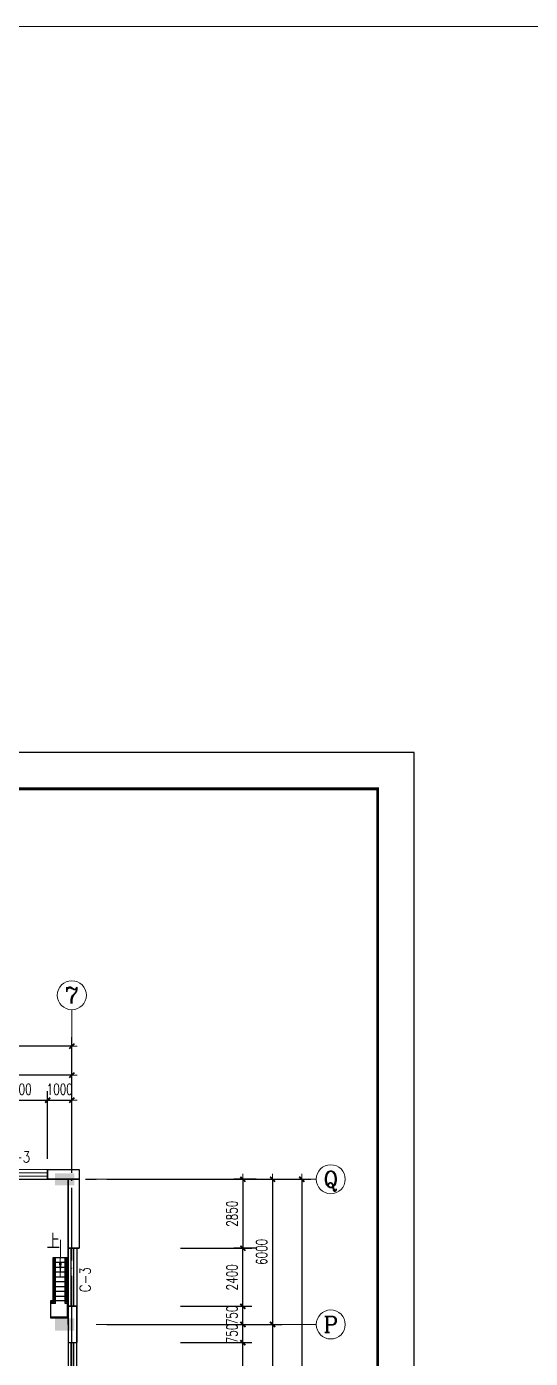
# Model space of a CAD drawing. Extents: x -220435 to 246757, y -381552 to -223577.
# Drawn here: x 101707 to 122495, y -278593 to -223577 of the extents above; entities that cross this region are included whole.
import ezdxf
from ezdxf.enums import TextEntityAlignment as Align

# ---------------------------------------------------------------- set-up
doc = ezdxf.new("R2010")
doc.units = 0
doc.header["$LTSCALE"] = 1500
doc.header["$MEASUREMENT"] = 0
doc.linetypes.add('DOTE', pattern=[2.42, 2, -0.2, 0.02, -0.2])
doc.layers.get('0').update_dxf_attribs({"linetype": 'CONTINUOUS'})
doc.layers.get('DEFPOINTS').update_dxf_attribs({"linetype": 'CONTINUOUS'})
for name, color, linetype in [('AXIS', 7, 'CONTINUOUS'), ('AXIS_TEXT', 7, 'CONTINUOUS'), ('COLUMN', 7, 'CONTINUOUS'), ('DOTE', 7, 'DOTE'), ('JELIBTLTC', 7, 'CONTINUOUS'), ('PUB_WALL', 7, 'CONTINUOUS'), ('WALL', 7, 'CONTINUOUS'), ('WINDOW_TEXT', 7, 'CONTINUOUS')]:
    doc.layers.add(name, color=color, linetype=linetype)
for name, color, linetype, lineweight in [('PUB_DIM', 7, 'CONTINUOUS', 0), ('WINDOW', 7, 'CONTINUOUS', 0), ('我的', 7, 'CONTINUOUS', 0)]:
    doc.layers.add(name, color=color, linetype=linetype, lineweight=lineweight)
doc.styles.add('_SIMPLEX', font='SIMPLEX.shx', dxfattribs={"width": 0.8})
doc.styles.add('COMPLEX', font='COMPLEX')
doc.styles.add('DIM_FONT', font='TXT.shx', dxfattribs={"width": 0.7})
doc.styles.add('JELIBTLZX1', font='arial.ttf', dxfattribs={"width": 0.65})
doc.styles.add('SIMPLEX', font='SIMPLEX.SHX')
doc.dimstyles.new('DIMN150', dxfattribs={"dimscale": 1.5, "dimtxt": 300, "dimasz": 1, "dimexe": 250, "dimexo": 300, "dimgap": 150, "dimtad": 1, "dimdec": 0, "dimzin": 0, "dimdsep": 46, "dimtxsty": 'DIM_FONT', "dimblk": '_DIMX', "dimcen": 0.09, "dimclrt": 7, "dimadec": 0, "dimazin": 0, "dimtfac": 1, "dimtdec": 0, "dimtix": 1, "dimtmove": 2, "dimatfit": 3, "dimldrblk": '_DIMX', "dimfxl": 1, "dimtolj": 1, "dimtzin": 0, "dimarcsym": 0})

# ---------------------------------------------------------------- blocks, each defined once
blk = doc.blocks.new('_DIMX')
blk.add_line((-150, 0), (150, 0))
at = {"const_width": 50}
blk.add_lwpolyline([(-70, -70), (70, 70)], dxfattribs=at)
blk = doc.blocks.new('*D530')
at = {"layer": 'DEFPOINTS', "color": 0, "lineweight": 20}
for p in [(104572, -271193), (104572, -349783), (113057, -349783)]:
    blk.add_point(p, dxfattribs=at)
at = {"layer": 'PUB_DIM', "color": 0, "lineweight": -2}
for p, q in [((105022, -271193), (113432, -271193)), ((113057, -271194), (113057, -349781)), ((105022, -349783), (113432, -349783))]:
    blk.add_line(p, q, dxfattribs=at)
at = {"layer": 'PUB_DIM', "color": 0, "lineweight": -2, "xscale": 1.5, "yscale": 1.5, "zscale": 1.5}
for p, rotation in [((113057, -271193), 90), ((113057, -349783), 270)]:
    blk.add_blockref('_DIMX', p, dxfattribs=dict(at, rotation=rotation))
at = {"layer": 'PUB_DIM', "color": 7, "insert": (112607, -310488), "char_height": 450, "attachment_point": 5, "rotation": 90, "style": 'DIM_FONT'}
blk.add_mtext('\\A1;78590', dxfattribs=at)
blk = doc.blocks.new('_WBLK')
for p, q in [((-0.5, 0.5), (0.5, 0.5)), ((0.5, 0.167), (-0.5, 0.167)), ((0.5, -0.167), (-0.5, -0.167)), ((-0.5, -0.5), (0.5, -0.5))]:
    blk.add_line(p, q)
at = {"layer": 'WINDOW_TEXT', "style": 'SIMPLEX', "flags": 9}
blk.add_attdef('A', text='', height=1, dxfattribs=at).set_placement((0, 1.5), align=Align.MIDDLE)
blk = doc.blocks.new('*D336')
at = {"layer": 'DEFPOINTS', "color": 0, "lineweight": 20}
for p in [(95572, -266893), (95572, -270193), (103572, -270193)]:
    blk.add_point(p, dxfattribs=at)
at = {"layer": 'PUB_DIM', "color": 0, "lineweight": -2}
for p, q in [((95572, -269743), (95572, -266518)), ((103572, -269743), (103572, -266518)), ((103571, -266893), (95574, -266893))]:
    blk.add_line(p, q, dxfattribs=at)
at = {"layer": 'PUB_DIM', "color": 0, "lineweight": -2, "xscale": 1.5, "yscale": 1.5, "zscale": 1.5, "rotation": 180}
blk.add_blockref('_DIMX', (95572, -266893), dxfattribs=at)
at = {"layer": 'PUB_DIM', "color": 0, "lineweight": -2, "xscale": 1.5, "yscale": 1.5, "zscale": 1.5}
blk.add_blockref('_DIMX', (103572, -266893), dxfattribs=at)
at = {"layer": 'PUB_DIM', "color": 7, "insert": (99572, -266443), "char_height": 450, "attachment_point": 5, "style": 'DIM_FONT'}
blk.add_mtext('\\A1;8000', dxfattribs=at)
blk = doc.blocks.new('*D337')
at = {"layer": 'DEFPOINTS', "color": 0, "lineweight": 20}
for p in [(95572, -266893), (95572, -270193), (103572, -270193)]:
    blk.add_point(p, dxfattribs=at)
at = {"layer": 'PUB_DIM', "color": 0, "lineweight": -2}
for p, q in [((95572, -269743), (95572, -266518)), ((103572, -269743), (103572, -266518)), ((103571, -266893), (95574, -266893))]:
    blk.add_line(p, q, dxfattribs=at)
at = {"layer": 'PUB_DIM', "color": 0, "lineweight": -2, "xscale": 1.5, "yscale": 1.5, "zscale": 1.5, "rotation": 180}
blk.add_blockref('_DIMX', (95572, -266893), dxfattribs=at)
at = {"layer": 'PUB_DIM', "color": 0, "lineweight": -2, "xscale": 1.5, "yscale": 1.5, "zscale": 1.5}
blk.add_blockref('_DIMX', (103572, -266893), dxfattribs=at)
at = {"layer": 'PUB_DIM', "color": 7, "insert": (99572, -266443), "char_height": 450, "attachment_point": 5, "style": 'DIM_FONT'}
blk.add_mtext('\\A1;8000', dxfattribs=at)
blk = doc.blocks.new('*D338')
at = {"layer": 'DEFPOINTS', "color": 0, "lineweight": 20}
for p in [(61572, -265693), (61572, -270193), (103572, -270193)]:
    blk.add_point(p, dxfattribs=at)
at = {"layer": 'PUB_DIM', "color": 0, "lineweight": -2}
for p, q in [((61572, -269743), (61572, -265318)), ((103571, -265693), (61574, -265693)), ((103572, -269743), (103572, -265318))]:
    blk.add_line(p, q, dxfattribs=at)
at = {"layer": 'PUB_DIM', "color": 0, "lineweight": -2, "xscale": 1.5, "yscale": 1.5, "zscale": 1.5, "rotation": 180}
blk.add_blockref('_DIMX', (61572, -265693), dxfattribs=at)
at = {"layer": 'PUB_DIM', "color": 0, "lineweight": -2, "xscale": 1.5, "yscale": 1.5, "zscale": 1.5}
blk.add_blockref('_DIMX', (103572, -265693), dxfattribs=at)
at = {"layer": 'PUB_DIM', "color": 7, "insert": (82572, -265243), "char_height": 450, "attachment_point": 5, "style": 'DIM_FONT'}
blk.add_mtext('\\A1;42000', dxfattribs=at)
blk = doc.blocks.new('*D339')
at = {"layer": 'DEFPOINTS', "color": 0, "lineweight": 20}
for p in [(61572, -265693), (61572, -270193), (103572, -270193)]:
    blk.add_point(p, dxfattribs=at)
at = {"layer": 'PUB_DIM', "color": 0, "lineweight": -2}
for p, q in [((61572, -269743), (61572, -265318)), ((103571, -265693), (61574, -265693)), ((103572, -269743), (103572, -265318))]:
    blk.add_line(p, q, dxfattribs=at)
at = {"layer": 'PUB_DIM', "color": 0, "lineweight": -2, "xscale": 1.5, "yscale": 1.5, "zscale": 1.5, "rotation": 180}
blk.add_blockref('_DIMX', (61572, -265693), dxfattribs=at)
at = {"layer": 'PUB_DIM', "color": 0, "lineweight": -2, "xscale": 1.5, "yscale": 1.5, "zscale": 1.5}
blk.add_blockref('_DIMX', (103572, -265693), dxfattribs=at)
at = {"layer": 'PUB_DIM', "color": 7, "insert": (82572, -265243), "char_height": 450, "attachment_point": 5, "style": 'DIM_FONT'}
blk.add_mtext('\\A1;42000', dxfattribs=at)
blk = doc.blocks.new('*D358')
at = {"layer": 'DEFPOINTS', "color": 0, "lineweight": 20}
for p in [(111631, -271194), (110631, -274044), (111631, -274044)]:
    blk.add_point(p, dxfattribs=at)
at = {"layer": 'PUB_DIM', "color": 0, "lineweight": -2}
for p, q in [((111181, -271194), (110256, -271194)), ((110631, -271196), (110631, -274043)), ((111181, -274044), (110256, -274044))]:
    blk.add_line(p, q, dxfattribs=at)
at = {"layer": 'PUB_DIM', "color": 0, "lineweight": -2, "xscale": 1.5, "yscale": 1.5, "zscale": 1.5}
for p, rotation in [((110631, -271194), 90), ((110631, -274044), 270)]:
    blk.add_blockref('_DIMX', p, dxfattribs=dict(at, rotation=rotation))
at = {"layer": 'PUB_DIM', "color": 7, "insert": (110181, -272619), "char_height": 450, "attachment_point": 5, "rotation": 90, "style": 'DIM_FONT'}
blk.add_mtext('\\A1;2850', dxfattribs=at)
blk = doc.blocks.new('*D359')
at = {"layer": 'DEFPOINTS', "color": 0, "lineweight": 20}
for p in [(104572, -271193), (104572, -277193), (111857, -277193)]:
    blk.add_point(p, dxfattribs=at)
at = {"layer": 'PUB_DIM', "color": 0, "lineweight": -2}
for p, q in [((105022, -271193), (112232, -271193)), ((111857, -271194), (111857, -277191)), ((105022, -277193), (112232, -277193))]:
    blk.add_line(p, q, dxfattribs=at)
at = {"layer": 'PUB_DIM', "color": 0, "lineweight": -2, "xscale": 1.5, "yscale": 1.5, "zscale": 1.5}
for p, rotation in [((111857, -271193), 90), ((111857, -277193), 270)]:
    blk.add_blockref('_DIMX', p, dxfattribs=dict(at, rotation=rotation))
at = {"layer": 'PUB_DIM', "color": 7, "insert": (111407, -274193), "char_height": 450, "attachment_point": 5, "rotation": 90, "style": 'DIM_FONT'}
blk.add_mtext('\\A1;6000', dxfattribs=at)
blk = doc.blocks.new('*D372')
at = {"layer": 'DEFPOINTS', "color": 0, "lineweight": 20}
for p in [(107610, -276443), (110631, -276443), (107610, -277193)]:
    blk.add_point(p, dxfattribs=at)
at = {"layer": 'PUB_DIM', "color": 0, "lineweight": -2}
for p, q in [((108060, -276443), (111006, -276443)), ((110631, -276441), (110631, -276440)), ((110631, -277193), (110631, -276443)), ((108060, -277193), (111006, -277193)), ((110631, -277194), (110631, -277196))]:
    blk.add_line(p, q, dxfattribs=at)
at = {"layer": 'PUB_DIM', "color": 0, "lineweight": -2, "xscale": 1.5, "yscale": 1.5, "zscale": 1.5}
for p, rotation in [((110631, -276443), 270), ((110631, -277193), 90)]:
    blk.add_blockref('_DIMX', p, dxfattribs=dict(at, rotation=rotation))
at = {"layer": 'PUB_DIM', "color": 7, "insert": (110181, -276818), "char_height": 450, "attachment_point": 5, "rotation": 90, "style": 'DIM_FONT'}
blk.add_mtext('\\A1;750', dxfattribs=at)
blk = doc.blocks.new('*D375')
at = {"layer": 'DEFPOINTS', "color": 0, "lineweight": 20}
for p in [(107610, -274043), (110631, -274043), (107610, -276443)]:
    blk.add_point(p, dxfattribs=at)
at = {"layer": 'PUB_DIM', "color": 0, "lineweight": -2}
for p, q in [((108060, -274043), (111006, -274043)), ((110631, -276441), (110631, -274044)), ((108060, -276443), (111006, -276443))]:
    blk.add_line(p, q, dxfattribs=at)
at = {"layer": 'PUB_DIM', "color": 0, "lineweight": -2, "xscale": 1.5, "yscale": 1.5, "zscale": 1.5}
for p, rotation in [((110631, -274043), 90), ((110631, -276443), 270)]:
    blk.add_blockref('_DIMX', p, dxfattribs=dict(at, rotation=rotation))
at = {"layer": 'PUB_DIM', "color": 7, "insert": (110181, -275243), "char_height": 450, "attachment_point": 5, "rotation": 90, "style": 'DIM_FONT'}
blk.add_mtext('\\A1;2400', dxfattribs=at)
blk = doc.blocks.new('*D376')
at = {"layer": 'DEFPOINTS', "color": 0, "lineweight": 20}
for p in [(107610, -277193), (110631, -277193), (107610, -277943)]:
    blk.add_point(p, dxfattribs=at)
at = {"layer": 'PUB_DIM', "color": 0, "lineweight": -2}
for p, q in [((108060, -277193), (111006, -277193)), ((110631, -277191), (110631, -277190)), ((110631, -277943), (110631, -277193)), ((108060, -277943), (111006, -277943)), ((110631, -277944), (110631, -277946))]:
    blk.add_line(p, q, dxfattribs=at)
at = {"layer": 'PUB_DIM', "color": 0, "lineweight": -2, "xscale": 1.5, "yscale": 1.5, "zscale": 1.5}
for p, rotation in [((110631, -277193), 270), ((110631, -277943), 90)]:
    blk.add_blockref('_DIMX', p, dxfattribs=dict(at, rotation=rotation))
at = {"layer": 'PUB_DIM', "color": 7, "insert": (110181, -277568), "char_height": 450, "attachment_point": 5, "rotation": 90, "style": 'DIM_FONT'}
blk.add_mtext('\\A1;750', dxfattribs=at)
blk = doc.blocks.new('*D377')
at = {"layer": 'DEFPOINTS', "color": 0, "lineweight": 20}
for p in [(107610, -277943), (110631, -277943), (107610, -282443)]:
    blk.add_point(p, dxfattribs=at)
at = {"layer": 'PUB_DIM', "color": 0, "lineweight": -2}
for p, q in [((108060, -277943), (111006, -277943)), ((110631, -282441), (110631, -277944)), ((108060, -282443), (111006, -282443))]:
    blk.add_line(p, q, dxfattribs=at)
at = {"layer": 'PUB_DIM', "color": 0, "lineweight": -2, "xscale": 1.5, "yscale": 1.5, "zscale": 1.5}
for p, rotation in [((110631, -277943), 90), ((110631, -282443), 270)]:
    blk.add_blockref('_DIMX', p, dxfattribs=dict(at, rotation=rotation))
at = {"layer": 'PUB_DIM', "color": 7, "insert": (110181, -280193), "char_height": 450, "attachment_point": 5, "rotation": 90, "style": 'DIM_FONT'}
blk.add_mtext('\\A1;4500', dxfattribs=at)
blk = doc.blocks.new('*D381')
at = {"layer": 'DEFPOINTS', "color": 0, "lineweight": 20}
for p in [(104572, -277193), (104572, -283193), (111857, -283193)]:
    blk.add_point(p, dxfattribs=at)
at = {"layer": 'PUB_DIM', "color": 0, "lineweight": -2}
for p, q in [((105022, -277193), (112232, -277193)), ((111857, -277194), (111857, -283191)), ((105022, -283193), (112232, -283193))]:
    blk.add_line(p, q, dxfattribs=at)
at = {"layer": 'PUB_DIM', "color": 0, "lineweight": -2, "xscale": 1.5, "yscale": 1.5, "zscale": 1.5}
for p, rotation in [((111857, -277193), 90), ((111857, -283193), 270)]:
    blk.add_blockref('_DIMX', p, dxfattribs=dict(at, rotation=rotation))
at = {"layer": 'PUB_DIM', "color": 7, "insert": (111407, -280193), "char_height": 450, "attachment_point": 5, "rotation": 90, "style": 'DIM_FONT'}
blk.add_mtext('\\A1;6000', dxfattribs=at)
blk = doc.blocks.new('_FZH')
blk.add_solid([(-0.5, -0.5), (0.5, -0.5), (-0.5, 0.5), (0.5, 0.5)])
blk = doc.blocks.new('_AXISO')
blk.add_circle((0, 0), 0.5)
at = {"layer": 'AXIS_TEXT', "style": 'COMPLEX', "width": 1.041667}
blk.add_attdef('A', text='', height=0.56, dxfattribs=at).set_placement((-0.25, -0.28), (0.25, -0.28), align=Align.FIT)
blk = doc.blocks.new('*D773')
at = {"layer": 'DEFPOINTS', "color": 0, "lineweight": 20}
for p in [(102572, -267924), (100172, -270793), (102572, -270793)]:
    blk.add_point(p, dxfattribs=at)
at = {"layer": 'PUB_DIM', "color": 0, "lineweight": -2}
for p, q in [((100172, -270343), (100172, -267549)), ((100174, -267924), (102571, -267924)), ((102572, -270343), (102572, -267549))]:
    blk.add_line(p, q, dxfattribs=at)
at = {"layer": 'PUB_DIM', "color": 0, "lineweight": -2, "xscale": 1.5, "yscale": 1.5, "zscale": 1.5, "rotation": 180}
blk.add_blockref('_DIMX', (100172, -267924), dxfattribs=at)
at = {"layer": 'PUB_DIM', "color": 0, "lineweight": -2, "xscale": 1.5, "yscale": 1.5, "zscale": 1.5}
blk.add_blockref('_DIMX', (102572, -267924), dxfattribs=at)
at = {"layer": 'PUB_DIM', "color": 7, "insert": (101372, -267474), "char_height": 450, "attachment_point": 5, "style": 'DIM_FONT'}
blk.add_mtext('\\A1;2400', dxfattribs=at)
blk = doc.blocks.new('*D774')
at = {"layer": 'DEFPOINTS', "color": 0, "lineweight": 20}
for p in [(103572, -267924), (102572, -270793), (103572, -270793)]:
    blk.add_point(p, dxfattribs=at)
at = {"layer": 'PUB_DIM', "color": 0, "lineweight": -2}
for p, q in [((102571, -267924), (102569, -267924)), ((102572, -270343), (102572, -267549)), ((102572, -267924), (103572, -267924)), ((103572, -270343), (103572, -267549)), ((103574, -267924), (103575, -267924))]:
    blk.add_line(p, q, dxfattribs=at)
at = {"layer": 'PUB_DIM', "color": 0, "lineweight": -2, "xscale": 1.5, "yscale": 1.5, "zscale": 1.5}
blk.add_blockref('_DIMX', (102572, -267924), dxfattribs=at)
at = {"layer": 'PUB_DIM', "color": 0, "lineweight": -2, "xscale": 1.5, "yscale": 1.5, "zscale": 1.5, "rotation": 180}
blk.add_blockref('_DIMX', (103572, -267924), dxfattribs=at)
at = {"layer": 'PUB_DIM', "color": 7, "insert": (103072, -267474), "char_height": 450, "attachment_point": 5, "style": 'DIM_FONT'}
blk.add_mtext('\\A1;1000', dxfattribs=at)
blk = doc.blocks.new('_ARROW')
blk.add_solid([(0, 0), (-1, 0.1), (-1, -0.1)])

msp = doc.modelspace()

# ---------------------------------------------------------------- linework, layer by layer
for p, q in [((103422.4, -274042.5), (103422.4, -276442.5)), ((103542, -276442.5), (103542, -274042.5)), ((103656.2, -276442.5), (103656.2, -274042.5)), ((103772.4, -274042.5), (103772.4, -276442.5)), ((103422.4, -277942.5), (103422.4, -282442.5)), ((103549.2, -282442.5), (103549.2, -277942.5)), ((103650.9, -282442.5), (103650.9, -277942.5)), ((103772.4, -282442.5), (103772.4, -277942.5))]:
    msp.add_line(p, q)
at = {"layer": 'AXIS', "color": 250}
msp.add_lwpolyline([(117695.1, -253559.3), (30855, -253559.3), (30855, -370748.3), (117695.1, -370748.3)], close=True, dxfattribs=at)
at = {"layer": 'AXIS', "color": 0, "const_width": 120.2}
msp.add_lwpolyline([(116192.7, -255061.7), (32357.4, -255061.7), (32357.4, -369245.9), (116192.7, -369245.9)], close=True, dxfattribs=at)
at = {"layer": 'DOTE'}
for p, q in [((103572.4, -350782.5), (103572.4, -270192.5)), ((60572.4, -271192.5), (104572.4, -271192.5))]:
    msp.add_line(p, q, dxfattribs=at)
at = {"layer": 'PUB_DIM'}
for p, q in [((103572.4, -264192.5), (103572.4, -270192.5)), ((103572.4, -264192.5), (103572.4, -270192.5)), ((113656.5, -271192.5), (104572.4, -271192.5)), ((103572.4, -356782.5), (103572.4, -276192.5)), ((113656.5, -277192.5), (104572.4, -277192.5))]:
    msp.add_line(p, q, dxfattribs=at)
at = {"layer": 'PUB_DIM', "linetype": 'ByBlock'}
msp.add_lwpolyline([(103095.3, -275219.2), (103098.6, -273701.1)], dxfattribs=at)
at = {"layer": 'PUB_WALL'}
for p, q in [((102572.4, -271192.5), (102572.4, -270792.5)), ((102572.4, -270792.5), (103872.4, -270792.5)), ((102572.4, -271192.5), (102572.4, -270792.5)), ((102572.4, -270792.5), (103872.4, -270792.5)), ((103872.4, -271192.5), (102572.4, -271192.5)), ((103872.4, -271192.5), (102572.4, -271192.5)), ((103422.4, -274042.5), (103422.4, -271162.5)), ((103422.4, -274042.5), (103422.4, -271162.5)), ((103872.4, -270792.5), (103872.4, -274042.5)), ((103872.4, -270792.5), (103872.4, -274042.5)), ((103872.4, -274042.5), (103422.4, -274042.5)), ((103872.4, -274042.5), (103422.4, -274042.5)), ((103772.4, -276442.5), (103422.4, -276442.5)), ((103422.4, -276442.5), (103422.4, -277942.5)), ((103422.4, -276442.5), (103422.4, -277942.5)), ((103772.4, -276442.5), (103422.4, -276442.5)), ((103772.4, -277942.5), (103772.4, -276442.5)), ((103772.4, -277942.5), (103772.4, -276442.5)), ((103422.4, -277942.5), (103772.4, -277942.5)), ((103422.4, -277942.5), (103772.4, -277942.5))]:
    msp.add_line(p, q, dxfattribs=at)
at = {"layer": 'PUB_WALL', "linetype": 'ByBlock'}
for p, q in [((103422.4, -277192.5), (103422.4, -272942.8)), ((102795.3, -276219.2), (102795.3, -274419.2)), ((102795.3, -274419.2), (103395.3, -274419.2)), ((102845.3, -276272.4), (102845.3, -274419.2)), ((102895.3, -276322.4), (102895.3, -274419.2)), ((103295.3, -276322.4), (103295.3, -274419.2)), ((103345.3, -276272.4), (103345.3, -274419.2)), ((103395.3, -276942.5), (103395.3, -274419.2)), ((102795.3, -274619.2), (103395.3, -274619.2)), ((102795.3, -274819.2), (103395.3, -274819.2)), ((102795.3, -275019.2), (103395.3, -275019.2)), ((102795.3, -275219.2), (103395.3, -275219.2)), ((102795.3, -275419.2), (103395.3, -275419.2)), ((102795.3, -275619.2), (103395.3, -275619.2)), ((102795.3, -275819.2), (103395.3, -275819.2)), ((102795.3, -276019.2), (103395.3, -276019.2)), ((103395.3, -276222.4), (102697, -276222.4)), ((102697, -276222.4), (102697, -276922.3)), ((102845.3, -276272.4), (102697, -276272.4)), ((102895.3, -276322.4), (102697, -276322.4)), ((103395.3, -276322.4), (103295.3, -276322.4)), ((103395.3, -276272.4), (103345.3, -276272.4)), ((102697, -276872.3), (103422.4, -276872.3)), ((102697, -276922.3), (103422.4, -276922.3))]:
    msp.add_line(p, q, dxfattribs=at)
at = {"layer": 'WALL'}
for p, q in [((102572.4, -270792.5), (102572.4, -271192.5)), ((102572.4, -270792.5), (103872.4, -270792.5)), ((102572.4, -271192.5), (103872.4, -271192.5)), ((103422.4, -271162.5), (103422.4, -274042.5)), ((103872.4, -270792.5), (103872.4, -274042.5)), ((103422.4, -274042.5), (103872.4, -274042.5)), ((103422.4, -276442.5), (103422.4, -277942.5)), ((103422.4, -276442.5), (103772.4, -276442.5)), ((103772.4, -276442.5), (103772.4, -277942.5)), ((103422.4, -277942.5), (103772.4, -277942.5))]:
    msp.add_line(p, q, dxfattribs=at)
at = {"layer": '我的', "linetype": 'ByBlock', "lineweight": 20}
msp.add_lwpolyline([(-220435.3, -223577.2), (246757, -223577.2), (246757, -381551.9), (-220435.3, -381551.9)], close=True, dxfattribs=at)

# ---------------------------------------------------------------- block references
at = {"layer": 'COLUMN', "xscale": 500, "yscale": 800, "zscale": 500, "rotation": 90}
for p in [(103272.4, -271192.5), (103272.4, -277192.5)]:
    msp.add_blockref('_FZH', p, dxfattribs=at)
at = {"layer": 'PUB_DIM'}
ref = msp.add_blockref('_AXISO', (103572.4, -263592.5), dxfattribs=dict(at, xscale=1200, yscale=1200, zscale=1200))
ref.add_attrib('A', '7', dxfattribs={"layer": 'AXIS_TEXT', "height": 672, "style": 'COMPLEX', "width": 1.339286}).set_placement((103272.4, -263928.5), (103872.4, -263928.5), align=Align.FIT)
ref = msp.add_blockref('_AXISO', (114256.5, -271192.5), dxfattribs=dict(at, xscale=1200, yscale=1200, zscale=1200))
ref.add_attrib('A', 'Q', dxfattribs={"layer": 'AXIS_TEXT', "height": 672, "style": 'COMPLEX', "width": 1.171875}).set_placement((113956.5, -271528.5), (114556.5, -271528.5), align=Align.FIT)
at = {"layer": 'PUB_DIM', "linetype": 'ByBlock', "xscale": 600.0000000000091, "yscale": 600, "zscale": 600, "rotation": 269.8741947640011}
msp.add_blockref('_ARROW', (103095.3, -275219.2), dxfattribs=at)
at = {"layer": 'PUB_DIM'}
ref = msp.add_blockref('_AXISO', (114256.5, -277192.5), dxfattribs=dict(at, xscale=1200, yscale=1200, zscale=1200))
ref.add_attrib('A', 'P', dxfattribs={"layer": 'AXIS_TEXT', "height": 672, "style": 'COMPLEX', "width": 1.102941}).set_placement((113956.5, -277528.5), (114556.5, -277528.5), align=Align.FIT)
at = {"layer": 'WINDOW'}
ref = msp.add_blockref('_WBLK', (101372.4, -270992.5), dxfattribs=dict(at, xscale=2400, yscale=399.9999999999418, zscale=2400, rotation=180))
ref.add_attrib('A', 'C-3', dxfattribs={"layer": 'WINDOW_TEXT', "height": 450, "style": '_SIMPLEX', "width": 0.8, "flags": 8}).set_placement((101336, -270276.4), align=Align.MIDDLE)

# ---------------------------------------------------------------- texts
at = {"layer": 'JELIBTLTC', "style": 'JELIBTLZX1', "width": 0.75}
msp.add_text('上', height=540, dxfattribs=at).set_placement((102524.8, -274013.7))
at = {"layer": 'WINDOW', "style": 'SIMPLEX', "width": 0.8}
msp.add_text('C-3', height=450, rotation=90, dxfattribs=at).set_placement((104346.8, -275862.2))

# ---------------------------------------------------------------- dimensions: what is measured, and where the dimension line sits
at = {"layer": 'PUB_DIM'}
for p1, p2, distance, picture, middle in [((103572.4, -270192.5), (61572.4, -270192.5), -4500, '*D338', (82572.4, -265242.5)), ((103572.4, -270192.5), (61572.4, -270192.5), -4500, '*D339', (82572.4, -265242.5)), ((103572.4, -270192.5), (95572.4, -270192.5), -3300, '*D336', (99572.4, -266442.5)), ((103572.4, -270192.5), (95572.4, -270192.5), -3300, '*D337', (99572.4, -266442.5)), ((100172.5, -270792.5), (102572.5, -270792.5), 2868.2, '*D773', (101372.5, -267474.4)), ((102572.5, -270792.5), (103572.5, -270792.5), 2868.2, '*D774', (103072.5, -267474.4)), ((104572.4, -271192.5), (104572.4, -349782.5), 8484.1, '*D530', (112606.5, -310487.5)), ((104572.4, -271192.5), (104572.4, -277192.5), 7284.1, '*D359', (111406.5, -274192.5)), ((111630.9, -271194), (111630.9, -274044), -1000, '*D358', (110180.9, -272619)), ((107609.5, -276442.5), (107609.5, -274042.5), -3021.4, '*D375', (110180.9, -275242.5)), ((107609.5, -277192.5), (107609.5, -276442.5), -3021.4, '*D372', (110180.9, -276817.5)), ((107609.5, -277942.5), (107609.5, -277192.5), -3021.4, '*D376', (110180.9, -277567.5)), ((107609.5, -282442.5), (107609.5, -277942.5), -3021.4, '*D377', (110180.9, -280192.5))]:
    dim = msp.add_aligned_dim(p1=p1, p2=p2, distance=distance, dimstyle='DIMN150', dxfattribs=at)
    dim.commit()
    dim.dimension.update_dxf_attribs({"geometry": picture, "text_midpoint": middle})
dim = msp.add_linear_dim(base=(111856.5, -283192.5), p1=(104572.4, -277192.5), p2=(104572.4, -283192.5), angle=90, dimstyle='DIMN150', dxfattribs=at)
dim.commit()
dim.dimension.update_dxf_attribs({"geometry": '*D381', "text_midpoint": (111406.5, -280192.5)})

doc.saveas('drawing.dxf')
